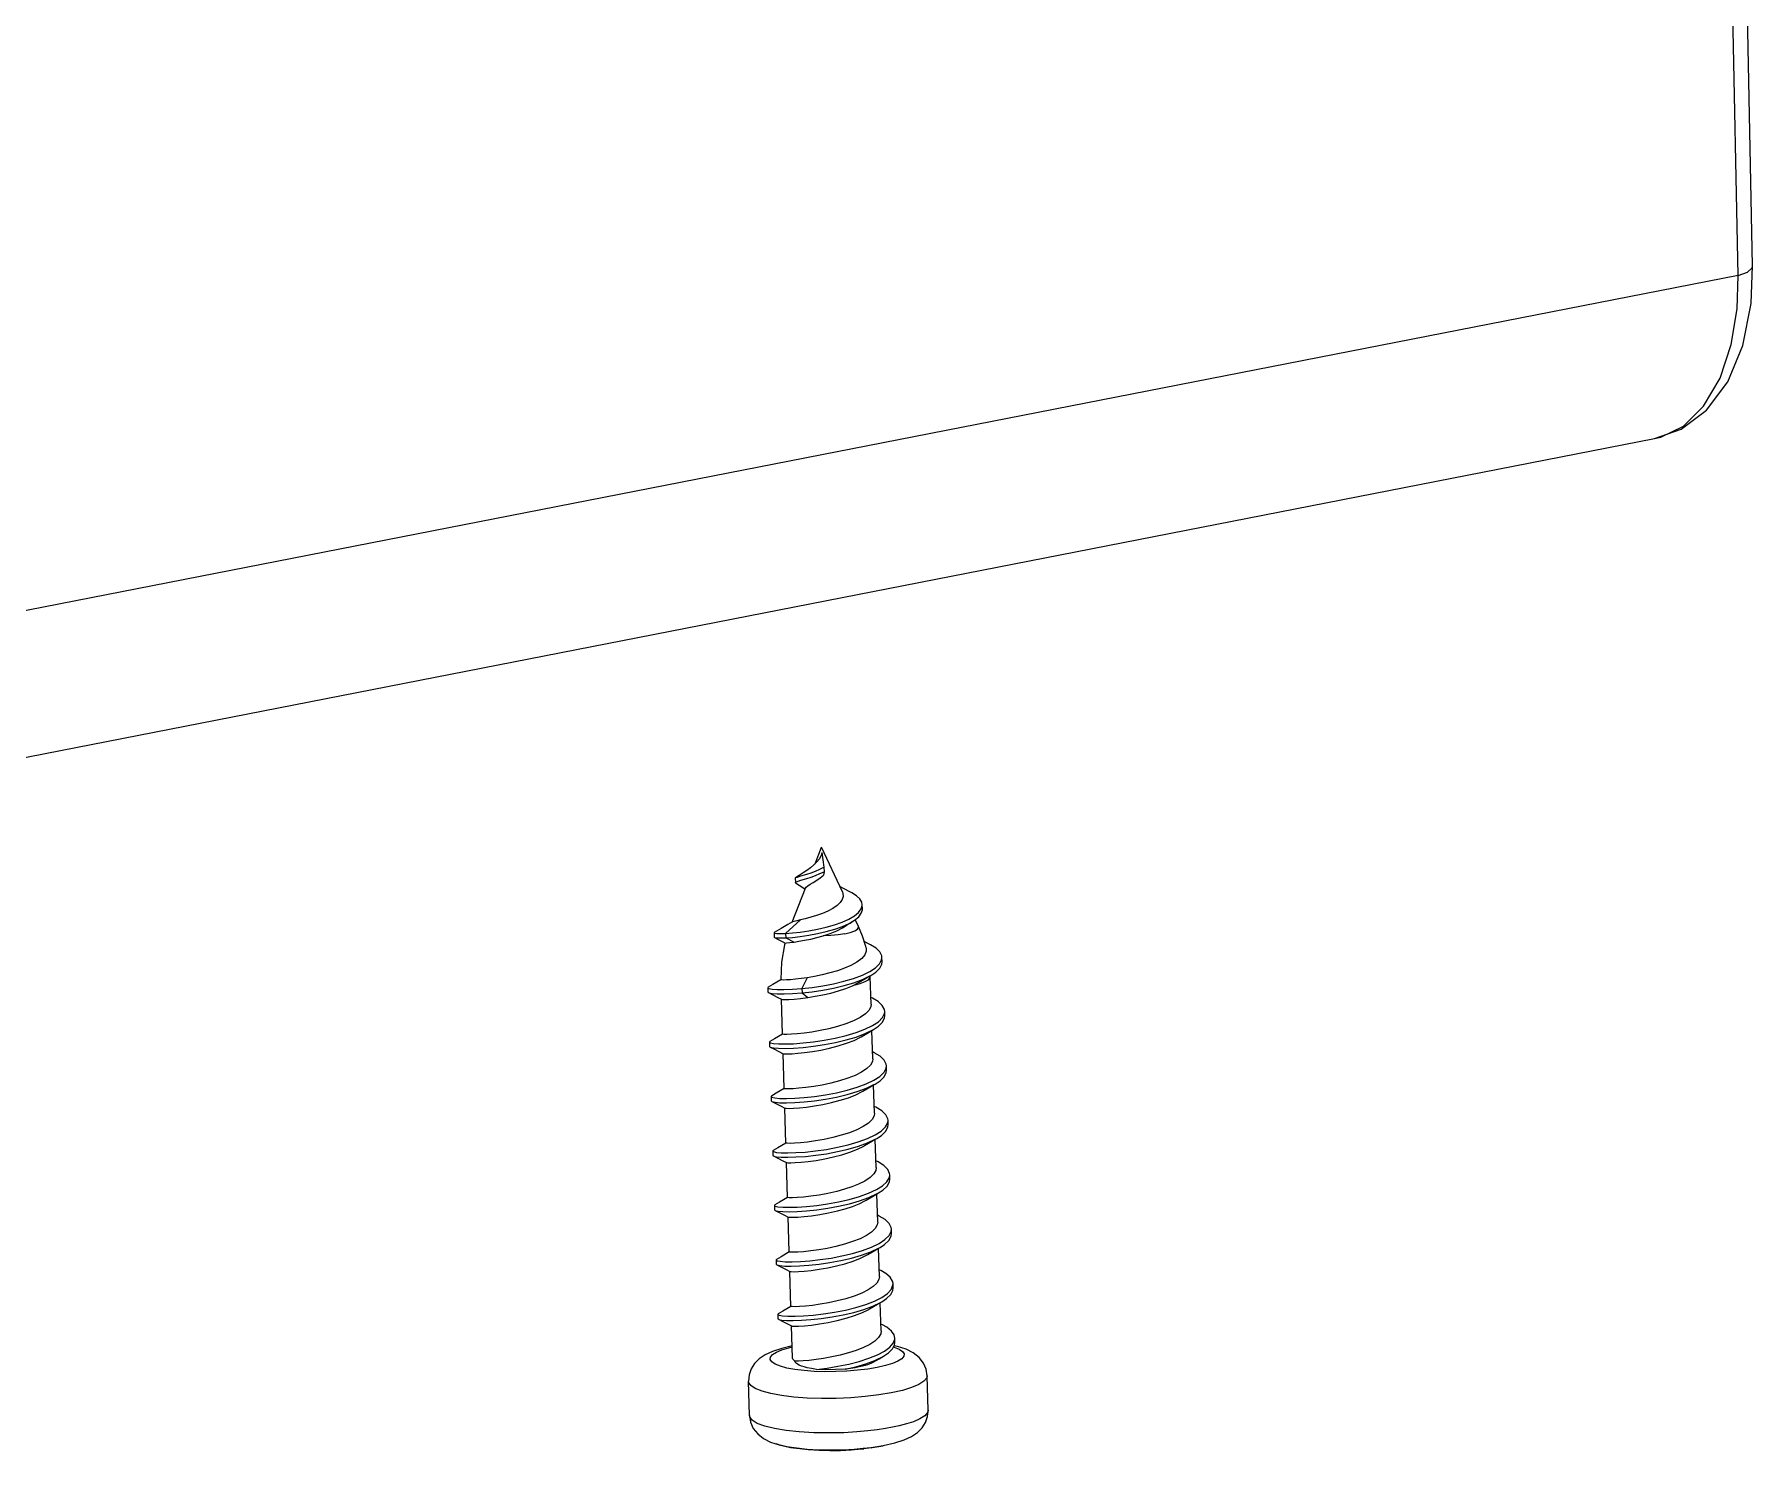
# Model space of a CAD drawing. Extents: x 38 to 404, y -350 to -88.
# Drawn here: x 242.39 to 280.83, y -339.34 to -307.66 of the extents above; entities that cross this region are included whole.
import ezdxf

# ---------------------------------------------------------------- set-up
doc = ezdxf.new("R2010")
doc.units = 0
doc.header["$LTSCALE"] = 30.734
doc.header["$MEASUREMENT"] = 0
doc.layers.get('0').update_dxf_attribs({"linetype": 'CONTINUOUS'})

msp = doc.modelspace()

# ---------------------------------------------------------------- linework, layer by layer
at = {"color": 7, "linetype": 'Continuous'}
for p, q in [((280.83, -312.838), (280.562, -299.654)), ((280.509, -313.051), (280.241, -299.867)), ((280.796, -313.674), (280.83, -312.838)), ((280.509, -313.051), (194.089, -329.955)), ((191.903, -333.664), (278.632, -316.7)), ((259.853, -326.212), (260.001, -325.835)), ((260.465, -326.837), (260.001, -325.835)), ((260.008, -325.96), (260.052, -326.289)), ((259.895, -326.17), (259.827, -326.237)), ((260.052, -326.289), (260.055, -326.387)), ((259.344, -327.513), (259.642, -326.752)), ((259.41, -326.532), (259.419, -326.522)), ((259.41, -326.532), (259.413, -326.63)), ((259.419, -326.637), (259.413, -326.63)), ((259.599, -326.752), (259.633, -326.775)), ((260.055, -326.387), (260.039, -326.464)), ((260.912, -327.223), (260.909, -327.125)), ((259.526, -327.466), (259.195, -327.769)), ((259.35, -327.51), (259.347, -327.511)), ((260.823, -327.61), (260.753, -327.459)), ((258.936, -327.755), (258.939, -327.852)), ((258.936, -327.755), (258.947, -327.762)), ((258.939, -327.852), (258.943, -327.857)), ((259.195, -327.769), (259.198, -327.866)), ((259.198, -327.866), (259.387, -327.96)), ((261.076, -328.013), (260.953, -327.952)), ((261.353, -328.402), (261.35, -328.304)), ((258.807, -328.969), (258.796, -328.982)), ((258.796, -328.982), (258.799, -329.079)), ((259.091, -328.804), (259.091, -328.799)), ((259.091, -328.799), (259.091, -328.805)), ((259.091, -328.805), (259.091, -328.804)), ((259.108, -328.808), (259.091, -328.805)), ((259.68, -328.76), (259.56, -329)), ((259.56, -329), (259.563, -329.098)), ((260.719, -328.924), (260.839, -328.86)), ((260.719, -328.924), (260.862, -328.888)), ((261.09, -328.738), (261.088, -328.714)), ((261.108, -329.352), (261.09, -328.738)), ((258.799, -329.079), (258.811, -329.092)), ((258.811, -329.092), (259.024, -329.199)), ((259.024, -329.199), (259.105, -329.24)), ((259.128, -330.022), (259.104, -329.239)), ((259.563, -329.098), (259.69, -329.202)), ((261.138, -329.218), (261.104, -329.201)), ((261.416, -329.609), (261.413, -329.511)), ((258.844, -330.187), (258.833, -330.2)), ((258.833, -330.2), (258.836, -330.297)), ((261.146, -330.57), (261.126, -329.938)), ((258.836, -330.297), (258.848, -330.31)), ((258.848, -330.31), (258.949, -330.36)), ((258.949, -330.36), (259.143, -330.458)), ((259.165, -331.24), (259.141, -330.457)), ((261.175, -330.436), (261.141, -330.419)), ((261.454, -330.827), (261.451, -330.729)), ((261.183, -331.788), (261.163, -331.156)), ((258.87, -331.418), (258.873, -331.515)), ((258.873, -331.515), (258.885, -331.528)), ((258.885, -331.528), (259.098, -331.635)), ((259.098, -331.635), (259.18, -331.676)), ((259.202, -332.458), (259.178, -331.675)), ((261.212, -331.654), (261.178, -331.637)), ((261.491, -332.045), (261.488, -331.947)), ((261.22, -333.006), (261.201, -332.374)), ((258.908, -332.636), (258.91, -332.733)), ((258.91, -332.733), (258.922, -332.746)), ((258.922, -332.746), (259.135, -332.853)), ((259.135, -332.853), (259.217, -332.894)), ((259.239, -333.676), (259.215, -332.893)), ((261.249, -332.872), (261.215, -332.855)), ((261.528, -333.263), (261.525, -333.165)), ((261.257, -334.224), (261.238, -333.592)), ((258.945, -333.854), (258.948, -333.951)), ((258.948, -333.951), (258.96, -333.964)), ((258.96, -333.964), (259.172, -334.071)), ((259.172, -334.071), (259.254, -334.112)), ((259.277, -334.894), (259.253, -334.111)), ((261.286, -334.09), (261.252, -334.073)), ((261.565, -334.481), (261.562, -334.383)), ((261.294, -335.442), (261.275, -334.81)), ((258.993, -335.059), (258.982, -335.072)), ((258.982, -335.072), (258.985, -335.169)), ((258.985, -335.169), (258.997, -335.182)), ((258.997, -335.182), (259.21, -335.289)), ((259.21, -335.289), (259.291, -335.33)), ((259.314, -336.112), (259.29, -335.329)), ((261.324, -335.308), (261.29, -335.291)), ((261.602, -335.699), (261.599, -335.601)), ((259.03, -336.277), (259.019, -336.29)), ((259.019, -336.29), (259.022, -336.387)), ((261.331, -336.66), (261.312, -336.028)), ((259.022, -336.387), (259.034, -336.4)), ((259.034, -336.4), (259.135, -336.45)), ((259.135, -336.45), (259.328, -336.548)), ((259.349, -337.266), (259.327, -336.547)), ((261.361, -336.526), (261.327, -336.509)), ((261.639, -336.917), (261.636, -336.819)), ((258.388, -338.555), (258.364, -337.784)), ((262.386, -338.433), (262.362, -337.662)), ((259.443, -339.286), (259.442, -339.286)), ((261.105, -339.272), (260.933, -339.292)), ((261.111, -339.273), (260.944, -339.295)), ((261.252, -339.25), (261.105, -339.272)), ((261.111, -339.273), (261.135, -339.269)), ((261.135, -339.269), (261.377, -339.227)), ((261.377, -339.227), (261.252, -339.25)), ((261.38, -339.227), (261.377, -339.227))]:
    msp.add_line(p, q, dxfattribs=at)
for points in [[(280.509, -313.051), (280.719, -312.973), (280.822, -312.876), (280.83, -312.838)], [(278.632, -316.7), (278.779, -316.664), (279.28, -316.418), (279.734, -315.974), (280.101, -315.348), (280.351, -314.594), (280.481, -313.796), (280.509, -313.051)], [(278.632, -316.7), (279.23, -316.487), (279.799, -316.062), (280.272, -315.429), (280.61, -314.619), (280.796, -313.674)], [(260.008, -325.96), (259.989, -326.026), (259.964, -326.078)], [(259.827, -326.237), (259.751, -326.3), (259.67, -326.359), (259.586, -326.416), (259.497, -326.474), (259.419, -326.522)], [(259.419, -326.522), (259.423, -326.52), (259.458, -326.506), (259.513, -326.488), (259.585, -326.466), (259.67, -326.44), (259.764, -326.409), (259.861, -326.374), (259.959, -326.334), (260.052, -326.289)], [(259.964, -326.078), (259.951, -326.099), (259.895, -326.17)], [(259.413, -326.63), (259.426, -326.617), (259.461, -326.603), (259.516, -326.585), (259.588, -326.564), (259.673, -326.538), (259.767, -326.507), (259.864, -326.471), (259.962, -326.431), (260.055, -326.387)], [(259.419, -326.637), (259.499, -326.686), (259.599, -326.752)], [(259.642, -326.752), (259.652, -326.736), (259.689, -326.704), (259.745, -326.668), (259.814, -326.627), (259.892, -326.579), (259.969, -326.524), (260.039, -326.464)], [(260.649, -326.845), (260.489, -326.762), (260.41, -326.72)], [(260.349, -327.143), (260.255, -327.208), (260.142, -327.268), (260.017, -327.321), (259.888, -327.368), (259.756, -327.408), (259.633, -327.441), (259.526, -327.466)], [(260.465, -326.837), (260.478, -326.872), (260.484, -326.94), (260.464, -327.01), (260.419, -327.078), (260.349, -327.143)], [(260.909, -327.125), (260.897, -327.067), (260.853, -326.994), (260.779, -326.925), (260.679, -326.861), (260.649, -326.845)], [(260.885, -327.221), (260.909, -327.143), (260.909, -327.125)], [(259.347, -327.511), (259.247, -327.571), (259.097, -327.659), (258.941, -327.749)], [(259.195, -327.769), (259.347, -327.758), (259.521, -327.739), (259.711, -327.712), (259.907, -327.675), (260.103, -327.629), (260.291, -327.575), (260.463, -327.514), (260.613, -327.446), (260.735, -327.374), (260.827, -327.298), (260.885, -327.221)], [(259.198, -327.866), (259.35, -327.856), (259.524, -327.837), (259.714, -327.809), (259.91, -327.772), (260.106, -327.727), (260.294, -327.673), (260.466, -327.611), (260.616, -327.544), (260.701, -327.496)], [(259.526, -327.466), (259.444, -327.484), (259.383, -327.499), (259.35, -327.51)], [(260.506, -327.62), (260.557, -327.587), (260.636, -327.537), (260.701, -327.496)], [(260.701, -327.496), (260.738, -327.472), (260.83, -327.396), (260.888, -327.318), (260.912, -327.241), (260.912, -327.223)], [(258.941, -327.749), (258.937, -327.752), (258.936, -327.755)], [(258.943, -327.857), (259.047, -327.911), (259.16, -327.971), (259.182, -327.983)], [(258.943, -327.857), (258.95, -327.86), (258.998, -327.867), (259.082, -327.869), (259.198, -327.866)], [(258.947, -327.762), (258.995, -327.769), (259.079, -327.772), (259.195, -327.769)], [(259.387, -327.96), (259.494, -327.944), (259.62, -327.922), (259.756, -327.895), (259.897, -327.861), (260.036, -327.823)], [(260.036, -327.823), (260.194, -327.771), (260.339, -327.711), (260.465, -327.646), (260.506, -327.62)], [(260.517, -327.775), (260.37, -327.798), (260.207, -327.815), (260.036, -327.823)], [(260.517, -327.775), (260.643, -327.745), (260.74, -327.71), (260.802, -327.672), (260.827, -327.633), (260.823, -327.61)], [(260.996, -328.09), (260.988, -328.059), (260.914, -327.831), (260.823, -327.61)], [(259.182, -327.983), (259.171, -328.026), (259.105, -328.409), (259.091, -328.799)], [(259.182, -327.983), (259.185, -327.983), (259.218, -327.98), (259.287, -327.973), (259.387, -327.96)], [(260.996, -328.09), (261, -328.163), (260.968, -328.247), (260.898, -328.331), (260.792, -328.411), (260.655, -328.487)], [(261.35, -328.304), (261.346, -328.27), (261.304, -328.183), (261.22, -328.1), (261.097, -328.023), (261.076, -328.013)], [(261.297, -328.448), (261.344, -328.359), (261.35, -328.304)], [(259.56, -329), (259.788, -328.975), (260.026, -328.939), (260.266, -328.893), (260.499, -328.838), (260.717, -328.773), (260.912, -328.7), (261.077, -328.621), (261.207, -328.536), (261.297, -328.448)], [(260.655, -328.487), (260.513, -328.548), (260.357, -328.603), (260.188, -328.653), (260.015, -328.696), (259.844, -328.732), (259.68, -328.76)], [(261.102, -328.706), (261.21, -328.634), (261.3, -328.546), (261.347, -328.456), (261.353, -328.402)], [(258.796, -328.982), (258.82, -328.999), (258.891, -329.013), (259.005, -329.021), (259.158, -329.023), (259.346, -329.016), (259.56, -329)], [(259.09, -328.803), (258.91, -328.909), (258.807, -328.969)], [(259.68, -328.76), (259.542, -328.78), (259.415, -328.794), (259.307, -328.804), (259.218, -328.809), (259.151, -328.81), (259.108, -328.808)], [(259.563, -329.098), (259.791, -329.072), (260.029, -329.036), (260.269, -328.991), (260.502, -328.935), (260.72, -328.87), (260.915, -328.798), (261.08, -328.718), (261.102, -328.706)], [(259.69, -329.202), (259.855, -329.175), (260.028, -329.142), (260.204, -329.101), (260.378, -329.053), (260.54, -328.998), (260.688, -328.938)], [(260.688, -328.938), (260.704, -328.931), (260.719, -328.924)], [(260.839, -328.86), (261.008, -328.761), (261.079, -328.719)], [(260.862, -328.888), (260.975, -328.847), (261.05, -328.803), (261.087, -328.757), (261.09, -328.738)], [(258.811, -329.092), (258.823, -329.096), (258.894, -329.11), (259.008, -329.119), (259.161, -329.12), (259.349, -329.114), (259.563, -329.098)], [(259.105, -329.24), (259.125, -329.244), (259.181, -329.246), (259.269, -329.243), (259.386, -329.236), (259.528, -329.222), (259.69, -329.202)], [(261.108, -329.352), (261.103, -329.4), (261.061, -329.486), (260.98, -329.57), (260.862, -329.65), (260.712, -329.725)], [(261.413, -329.511), (261.407, -329.468), (261.358, -329.378), (261.264, -329.292), (261.138, -329.218)], [(258.833, -330.2), (258.855, -330.216), (258.923, -330.23), (259.035, -330.239), (259.186, -330.241), (259.372, -330.235), (259.585, -330.219), (259.818, -330.194), (260.061, -330.158), (260.307, -330.111), (260.547, -330.054), (260.771, -329.987), (260.971, -329.912), (261.14, -329.831)], [(260.712, -329.725), (260.546, -329.791), (260.359, -329.85), (260.163, -329.901), (259.97, -329.942), (259.783, -329.975), (259.608, -329.999), (259.454, -330.015), (259.324, -330.025), (259.224, -330.029), (259.157, -330.027), (259.129, -330.023), (259.128, -330.022)], [(261.14, -329.831), (261.273, -329.743), (261.363, -329.652)], [(261.159, -329.919), (261.276, -329.841), (261.366, -329.75), (261.411, -329.657), (261.416, -329.609)], [(261.363, -329.652), (261.408, -329.56), (261.413, -329.511)], [(259.128, -330.021), (258.947, -330.127), (258.844, -330.187)], [(258.848, -330.31), (258.858, -330.314), (258.926, -330.328), (259.038, -330.336), (259.189, -330.339), (259.375, -330.332), (259.588, -330.317), (259.821, -330.291), (260.064, -330.255), (260.31, -330.208), (260.55, -330.151), (260.774, -330.085), (260.974, -330.01), (261.143, -329.928), (261.159, -329.919)], [(259.143, -330.458), (259.17, -330.462), (259.237, -330.463), (259.338, -330.46), (259.467, -330.45), (259.621, -330.434), (259.796, -330.41), (259.983, -330.377), (260.177, -330.336), (260.373, -330.285), (260.559, -330.226), (260.726, -330.16)], [(260.726, -330.16), (260.868, -330.089), (260.885, -330.079)], [(260.885, -330.079), (261.064, -329.974), (261.159, -329.919)], [(261.146, -330.57), (261.137, -330.631), (261.092, -330.712), (261.01, -330.793), (260.893, -330.871), (260.75, -330.943)], [(261.451, -330.729), (261.445, -330.691), (261.399, -330.601), (261.308, -330.515), (261.175, -330.436)], [(260.75, -330.943), (260.585, -331.008), (260.402, -331.066), (260.208, -331.117), (260.014, -331.159), (259.825, -331.192), (259.647, -331.217), (259.49, -331.233), (259.361, -331.243), (259.26, -331.247), (259.194, -331.245), (259.166, -331.241), (259.165, -331.24)], [(261.169, -331.053), (261.304, -330.966), (261.397, -330.875)], [(261.196, -331.137), (261.307, -331.064), (261.399, -330.973), (261.447, -330.88), (261.454, -330.827)], [(261.397, -330.875), (261.444, -330.783), (261.451, -330.729)], [(258.87, -331.418), (258.89, -331.433), (258.955, -331.448), (259.065, -331.457), (259.214, -331.459), (259.398, -331.453), (259.61, -331.438), (259.842, -331.413), (260.085, -331.378), (260.331, -331.332), (260.571, -331.275), (260.796, -331.209), (260.998, -331.135), (261.169, -331.053)], [(259.165, -331.239), (258.984, -331.345), (258.882, -331.405)], [(258.885, -331.528), (258.893, -331.531), (258.958, -331.545), (259.068, -331.554), (259.217, -331.557), (259.401, -331.551), (259.613, -331.536), (259.845, -331.511), (260.088, -331.475), (260.334, -331.429), (260.574, -331.373), (260.799, -331.307), (261.001, -331.232), (261.172, -331.151), (261.196, -331.137)], [(259.18, -331.676), (259.207, -331.68), (259.274, -331.682), (259.374, -331.678), (259.503, -331.668), (259.66, -331.652), (259.839, -331.627), (260.027, -331.594), (260.221, -331.552), (260.415, -331.501), (260.599, -331.443), (260.763, -331.378)], [(260.763, -331.378), (260.906, -331.306), (260.922, -331.297)], [(260.922, -331.297), (261.102, -331.192), (261.196, -331.137)], [(258.882, -331.405), (258.871, -331.416), (258.87, -331.418)], [(261.488, -331.947), (261.483, -331.914), (261.44, -331.824), (261.351, -331.738), (261.212, -331.654)], [(261.183, -331.788), (261.174, -331.849), (261.129, -331.93), (261.047, -332.012), (260.93, -332.089), (260.787, -332.161)], [(261.198, -332.276), (261.335, -332.189), (261.43, -332.098)], [(261.233, -332.355), (261.337, -332.287), (261.433, -332.196), (261.483, -332.103), (261.491, -332.045)], [(261.43, -332.098), (261.48, -332.006), (261.488, -331.947)], [(258.908, -332.636), (258.925, -332.65), (258.988, -332.665), (259.095, -332.674), (259.242, -332.677), (259.424, -332.672), (259.635, -332.658), (259.866, -332.633), (260.109, -332.598), (260.355, -332.552), (260.595, -332.497), (260.821, -332.431), (261.025, -332.357), (261.198, -332.276)], [(259.202, -332.457), (259.022, -332.563), (258.919, -332.623)], [(258.922, -332.746), (258.928, -332.748), (258.991, -332.762), (259.098, -332.772), (259.245, -332.775), (259.427, -332.769), (259.638, -332.755), (259.869, -332.73), (260.112, -332.695), (260.358, -332.65), (260.598, -332.594), (260.824, -332.529), (261.028, -332.455), (261.201, -332.373), (261.233, -332.355)], [(260.787, -332.161), (260.622, -332.226), (260.441, -332.284), (260.25, -332.334), (260.057, -332.376), (259.867, -332.409), (259.687, -332.434), (259.527, -332.451), (259.397, -332.461), (259.297, -332.465), (259.231, -332.463), (259.203, -332.459), (259.202, -332.458)], [(260.8, -332.596), (260.943, -332.524), (260.96, -332.515)], [(260.96, -332.515), (261.139, -332.41), (261.233, -332.355)], [(258.919, -332.623), (258.908, -332.633), (258.908, -332.636)], [(259.217, -332.894), (259.244, -332.898), (259.311, -332.9), (259.41, -332.896), (259.541, -332.886), (259.701, -332.869), (259.881, -332.844), (260.07, -332.811), (260.263, -332.769), (260.454, -332.719), (260.635, -332.661), (260.8, -332.596)], [(261.525, -333.165), (261.522, -333.137), (261.481, -333.046), (261.394, -332.96), (261.265, -332.88), (261.249, -332.872)], [(261.22, -333.006), (261.211, -333.068), (261.166, -333.149), (261.084, -333.23), (260.967, -333.308), (260.824, -333.379)], [(261.271, -333.573), (261.368, -333.509), (261.466, -333.419), (261.519, -333.327), (261.528, -333.263)], [(261.463, -333.322), (261.516, -333.229), (261.525, -333.165)], [(259.239, -333.675), (259.056, -333.783), (258.956, -333.841)], [(260.34, -333.539), (260.143, -333.584), (259.949, -333.62), (259.762, -333.648), (259.594, -333.667), (259.454, -333.678), (259.348, -333.682), (259.276, -333.682), (259.242, -333.678), (259.239, -333.676)], [(260.824, -333.379), (260.675, -333.438), (260.512, -333.492), (260.34, -333.539)], [(260.379, -333.773), (260.62, -333.718), (260.847, -333.653), (261.051, -333.579), (261.226, -333.499), (261.365, -333.412), (261.463, -333.322)], [(260.382, -333.871), (260.623, -333.815), (260.85, -333.75), (261.054, -333.677), (261.229, -333.596), (261.271, -333.573)], [(260.997, -333.733), (261.176, -333.628), (261.271, -333.573)], [(258.945, -333.854), (258.962, -333.868), (259.024, -333.883), (259.13, -333.892), (259.276, -333.895), (259.456, -333.89), (259.664, -333.876), (259.893, -333.852), (260.134, -333.818), (260.379, -333.773)], [(258.956, -333.841), (258.945, -333.851), (258.945, -333.854)], [(258.96, -333.964), (258.964, -333.965), (259.025, -333.98), (259.13, -333.99), (259.276, -333.993), (259.456, -333.988), (259.665, -333.974), (259.894, -333.95), (260.136, -333.916), (260.382, -333.871)], [(259.254, -334.112), (259.289, -334.117), (259.361, -334.117), (259.467, -334.113), (259.607, -334.102), (259.775, -334.083), (259.962, -334.055), (260.157, -334.019), (260.353, -333.974)], [(260.353, -333.974), (260.525, -333.927), (260.688, -333.873), (260.837, -333.814)], [(260.837, -333.814), (260.98, -333.743), (260.997, -333.733)], [(261.257, -334.224), (261.247, -334.289), (261.201, -334.369), (261.12, -334.449), (261.004, -334.526), (260.861, -334.597)], [(261.562, -334.383), (261.557, -334.345), (261.511, -334.255), (261.421, -334.17), (261.286, -334.09)], [(261.509, -334.528), (261.556, -334.436), (261.562, -334.383)], [(258.982, -335.072), (259.006, -335.089), (259.076, -335.103), (259.188, -335.111), (259.34, -335.113), (259.525, -335.107), (259.738, -335.091), (259.969, -335.065), (260.211, -335.029), (260.456, -334.983), (260.693, -334.926), (260.916, -334.86), (261.116, -334.786), (261.285, -334.705)], [(258.997, -335.182), (259.003, -335.184), (259.066, -335.198), (259.174, -335.208), (259.321, -335.211), (259.503, -335.205), (259.713, -335.191), (259.943, -335.167), (260.185, -335.132), (260.43, -335.086), (260.67, -335.031), (260.896, -334.965), (261.099, -334.892), (261.272, -334.811), (261.308, -334.791)], [(260.861, -334.597), (260.695, -334.662), (260.51, -334.721), (260.316, -334.772), (260.124, -334.813), (259.936, -334.846), (259.757, -334.871), (259.598, -334.888), (259.469, -334.897), (259.37, -334.901), (259.306, -334.899), (259.278, -334.895), (259.277, -334.894)], [(261.034, -334.951), (261.213, -334.846), (261.308, -334.791)], [(261.285, -334.705), (261.417, -334.618), (261.509, -334.528)], [(261.308, -334.791), (261.409, -334.725), (261.505, -334.634), (261.557, -334.542), (261.565, -334.481)], [(259.276, -334.893), (259.093, -335.001), (258.993, -335.059)], [(259.291, -335.33), (259.319, -335.334), (259.384, -335.336), (259.482, -335.332), (259.611, -335.323), (259.77, -335.306), (259.949, -335.281), (260.138, -335.248), (260.33, -335.207), (260.523, -335.156), (260.709, -335.097), (260.874, -335.032)], [(260.874, -335.032), (261.017, -334.961), (261.034, -334.951)], [(261.294, -335.442), (261.284, -335.508), (261.237, -335.589), (261.155, -335.668), (261.041, -335.744), (260.898, -335.815)], [(261.599, -335.601), (261.59, -335.548), (261.536, -335.459), (261.439, -335.375), (261.324, -335.308)], [(261.557, -335.731), (261.596, -335.639), (261.599, -335.601)], [(259.019, -336.29), (259.02, -336.293), (259.052, -336.31), (259.129, -336.322), (259.248, -336.33), (259.406, -336.331), (259.596, -336.323), (259.812, -336.305), (260.045, -336.278), (260.289, -336.24), (260.532, -336.192), (260.768, -336.134), (260.988, -336.067), (261.183, -335.991)], [(260.898, -335.815), (260.732, -335.88), (260.546, -335.94), (260.351, -335.99), (260.157, -336.032), (259.971, -336.064), (259.795, -336.089), (259.638, -336.105), (259.508, -336.115), (259.409, -336.119), (259.343, -336.117), (259.315, -336.113), (259.314, -336.112)], [(261.183, -335.991), (261.346, -335.909), (261.473, -335.822), (261.557, -335.731)], [(261.345, -336.009), (261.452, -335.938), (261.546, -335.848), (261.595, -335.756), (261.602, -335.699)], [(259.313, -336.111), (259.13, -336.219), (259.03, -336.277)], [(259.034, -336.4), (259.042, -336.403), (259.108, -336.417), (259.217, -336.426), (259.366, -336.429), (259.55, -336.423), (259.76, -336.408), (259.991, -336.383), (260.234, -336.348), (260.479, -336.302), (260.719, -336.246), (260.943, -336.18), (261.145, -336.106), (261.317, -336.025), (261.345, -336.009)], [(259.328, -336.548), (259.341, -336.551), (259.395, -336.554), (259.487, -336.552), (259.614, -336.544), (259.771, -336.528), (259.95, -336.504), (260.145, -336.472), (260.347, -336.429), (260.547, -336.378), (260.738, -336.318), (260.912, -336.25)], [(260.912, -336.25), (261.054, -336.179), (261.071, -336.169)], [(261.071, -336.169), (261.25, -336.064), (261.345, -336.009)], [(261.331, -336.66), (261.322, -336.724), (261.275, -336.806), (261.192, -336.886), (261.078, -336.962), (260.936, -337.033)], [(261.636, -336.819), (261.621, -336.751), (261.561, -336.663), (261.456, -336.579), (261.361, -336.526)], [(259.341, -336.997), (259.109, -337.051), (258.903, -337.119), (258.74, -337.195), (258.607, -337.284), (258.5, -337.39), (258.423, -337.511), (258.377, -337.643), (258.364, -337.784)], [(261.246, -337.477), (261.036, -337.513), (260.807, -337.541), (260.566, -337.56), (260.319, -337.571), (260.073, -337.572), (259.834, -337.564), (259.609, -337.548), (259.404, -337.523), (259.225, -337.49), (259.077, -337.45), (258.964, -337.404), (258.888, -337.353), (258.852, -337.3), (258.857, -337.244), (258.903, -337.189), (258.988, -337.134), (259.11, -337.083), (259.266, -337.035), (259.341, -337.018)], [(260.936, -337.033), (260.777, -337.096), (260.599, -337.153), (260.413, -337.203), (260.226, -337.243), (260.046, -337.276), (259.877, -337.301), (259.723, -337.319), (259.59, -337.33), (259.483, -337.336), (259.405, -337.336)], [(259.886, -337.52), (260.122, -337.491), (260.366, -337.451), (260.609, -337.401), (260.843, -337.342), (261.059, -337.273), (261.249, -337.196), (261.407, -337.113), (261.527, -337.025), (261.604, -336.934)], [(261.608, -337.018), (261.62, -337.021), (261.733, -337.067), (261.809, -337.117), (261.845, -337.171), (261.84, -337.226), (261.794, -337.282), (261.709, -337.336), (261.587, -337.388), (261.431, -337.435), (261.246, -337.477)], [(261.382, -337.227), (261.495, -337.152), (261.586, -337.061), (261.633, -336.969), (261.639, -336.917)], [(261.604, -336.934), (261.636, -336.842), (261.636, -336.819)], [(262.362, -337.662), (262.34, -337.517), (262.278, -337.378), (262.18, -337.254), (262.051, -337.152), (261.893, -337.071), (261.699, -337.006), (261.623, -336.99)], [(259.405, -337.336), (259.358, -337.294), (259.349, -337.266)], [(259.886, -337.52), (259.772, -337.502), (259.68, -337.484), (259.607, -337.466), (259.547, -337.447), (259.499, -337.427), (259.459, -337.406), (259.43, -337.384), (259.411, -337.36), (259.405, -337.336)], [(260.528, -337.517), (260.313, -337.526), (260.094, -337.527), (259.886, -337.52)], [(260.528, -337.517), (260.767, -337.461), (260.991, -337.395), (261.191, -337.32), (261.361, -337.239), (261.382, -337.227)], [(261.151, -337.362), (261.13, -337.373), (261.101, -337.387), (261.067, -337.401), (261.027, -337.416), (260.977, -337.432), (260.915, -337.448), (260.841, -337.466), (260.753, -337.483), (260.649, -337.501), (260.528, -337.517)], [(261.151, -337.362), (261.288, -337.282), (261.382, -337.227)], [(261.294, -337.278), (261.284, -337.287), (261.257, -337.3)], [(261.56, -338.045), (261.28, -338.092), (260.975, -338.129), (260.653, -338.155), (260.324, -338.17), (259.995, -338.172), (259.677, -338.161), (259.377, -338.139), (259.104, -338.106), (258.866, -338.061), (258.668, -338.008), (258.517, -337.947), (258.416, -337.88), (258.368, -337.809), (258.364, -337.784)], [(262.362, -337.662), (262.352, -337.711), (262.291, -337.785), (262.178, -337.857), (262.015, -337.926), (261.807, -337.989), (261.56, -338.045)], [(258.388, -338.555), (258.411, -338.699), (258.472, -338.839), (258.57, -338.963), (258.7, -339.065), (258.857, -339.145)], [(261.583, -338.816), (261.427, -338.845), (261.247, -338.871), (261.036, -338.897), (260.788, -338.919), (260.495, -338.936), (260.162, -338.943), (259.823, -338.938), (259.501, -338.919), (259.205, -338.888), (258.945, -338.845), (258.728, -338.791), (258.56, -338.728), (258.448, -338.658), (258.393, -338.584), (258.388, -338.555)], [(261.38, -339.226), (261.641, -339.165), (261.847, -339.097), (262.01, -339.021), (262.143, -338.932), (262.25, -338.826), (262.327, -338.706), (262.373, -338.573), (262.386, -338.433)], [(262.386, -338.433), (262.376, -338.481), (262.311, -338.559), (262.2, -338.629), (262.059, -338.69), (261.9, -338.741), (261.736, -338.784), (261.583, -338.816)], [(258.857, -339.145), (259.052, -339.211), (259.301, -339.265), (259.442, -339.286)], [(259.442, -339.286), (259.222, -339.25), (259.044, -339.205), (258.989, -339.185)], [(259.443, -339.286), (259.699, -339.314), (259.944, -339.331), (260.185, -339.338), (260.423, -339.335), (260.659, -339.322), (260.894, -339.301), (260.944, -339.295)], [(260.933, -339.292), (260.729, -339.311), (260.49, -339.324), (260.217, -339.33), (259.94, -339.326), (259.677, -339.311), (259.443, -339.286)]]:
    msp.add_lwpolyline(points, dxfattribs=at)

doc.saveas('drawing.dxf')
